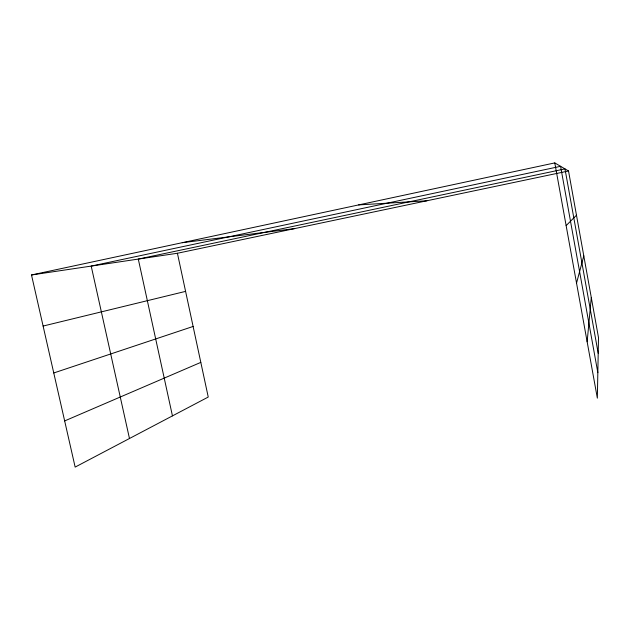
<?xml version="1.0" encoding="UTF-8"?>
<svg xmlns="http://www.w3.org/2000/svg" width="630" height="630" viewBox="0 0 630 630"><rect width="100%" height="100%" fill="white"/><g stroke="black" fill="none" stroke-linecap="round" stroke-linejoin="round"><path stroke-width="0.94" d="M587.152 341.783L591.287 297.502M576.537 283.122L583.797 255.882M566.134 225.619L576.481 215.2M64.662 420.927L200.812 362.384M53.763 372.968L193.111 326.458M43.108 326.049L185.59 291.375M31.5 274.971L177.416 253.26L208.246 397.05L75.151 467.09L31.5 274.971L554.786 162.91L568.52 170.974L598.5 337.617L597.35 398.16L554.786 162.91M177.416 253.26L568.52 170.974M182.243 242.692L294.478 228.635M358.651 204.915L426.856 200.781M129.473 438.504L91.2 266.088L560.59 166.32L597.838 372.676M172.447 415.887L138.293 259.087L564.984 168.895L598.201 353.28"/></g></svg>
